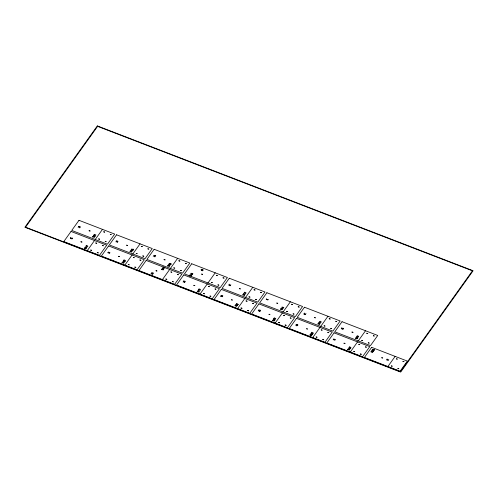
<?xml version="1.0" encoding="UTF-8"?>
<svg xmlns="http://www.w3.org/2000/svg" width="498" height="498" viewBox="0 0 498 498"><rect width="100%" height="100%" fill="white"/><g stroke="black" fill="none" stroke-linecap="round" stroke-linejoin="round"><path stroke-width="0.75" d="M117.055 241.132L116.576 240.777L116.09 241.132L117.777 241.785L117.982 241.493L117.435 241.044L116.843 241.424M79.456 226.665L78.995 226.291L78.51 226.646L80.203 227.3L80.402 227.007L79.861 226.559L79.263 226.939M108.994 252.405L108.508 252.025L108.047 252.38L109.741 253.034L109.946 252.741L109.361 252.287L108.801 252.673M202.2 269.58L201.721 269.188L201.267 269.543L202.954 270.196L203.165 269.885L202.58 269.455L202.014 269.835M296.982 324.684L296.534 324.291L296.049 324.646L297.742 325.3L297.947 324.989L297.325 324.553L296.802 324.939M70.872 237.341C70.131 238.019 72.254 238.828 72.559 237.994M78.074 227.256L78.74 226.995L79.68 227.356L79.767 227.91M71.93 239.04L72.222 238.635M84.579 247.842L86.185 247.948L86.272 248.496M92.653 236.544L93.319 236.282L94.259 236.643L94.346 237.197M86.689 247.238L86.328 247.743L85.158 247.033M94.875 236.625L95.162 236.22M87.268 250.643L94.508 240.509M95.23 239.494L102.476 229.36M117.634 241.984L117.347 242.389L116.507 241.592L115.934 241.847M122.159 262.328L123.765 262.434L123.846 262.981M130.121 251.179L131.727 251.285L131.814 251.832M131.889 250.052L132.555 249.791L132.972 250.214L131.889 250.052L131.354 249.461M124.475 260.765L123.809 261.027L123.386 260.603L124.475 260.765L125.004 261.357M124.27 261.724L123.909 262.228L122.738 261.518M133.252 249.156L132.885 249.66L131.715 248.95M125.029 261.5L125.315 261.089M132.922 250.45L133.215 250.046M124.842 265.129L132.088 254.995M132.81 253.98L140.05 243.846M153.197 256.277L153.863 256.016L154.803 256.377L154.884 256.924M154.909 256.053L155.227 255.611M152.637 273.483L152.948 273.041M152.525 273.807L152.164 274.311L150.994 273.601M161.601 269.101L163.207 269.2L163.294 269.754M163.718 268.49L163.35 269.001L162.18 268.291M164.963 267.42L164.67 267.824L163.83 267.028L163.263 267.283M167.739 265.615L168.405 265.353L169.345 265.714L169.432 266.268M168.461 264.6L168.175 265.004L169.774 265.11L169.862 265.658M169.936 263.878L170.602 263.616L171.019 264.033L169.936 263.878L169.401 263.28M170.534 264.886L170.826 264.475M170.97 264.276L171.262 263.872M162.423 279.615L169.662 269.48M170.391 268.466L177.63 258.331M184.521 281.687L184.839 281.246M189.315 275.575L190.921 275.674L191.008 276.228M184.789 282.154L184.497 282.559L183.662 281.756L183.09 282.017M191.151 274.342L191.817 274.087L192.234 274.504L191.151 274.342L190.616 273.751M191.587 273.738L192.253 273.477L192.67 273.894L191.587 273.738L191.051 273.141M191.425 274.964L191.064 275.475L189.894 274.765M192.184 274.74L192.477 274.336M192.62 274.137L192.907 273.732M202.618 270.844L202.904 270.439M197.351 291.249L198.957 291.349L199.038 291.896M199.088 288.815L198.795 289.22L200.215 289.251L200.489 289.873M200.003 294.1L207.243 283.96M207.965 282.951L215.211 272.817M229.148 284.128C228.395 284.806 230.53 285.622 230.842 284.781M222.027 296.273L222.345 295.831M230.406 285.385L230.113 285.796L229.279 284.993L228.707 285.248M235.143 305.423L235.809 305.168L236.749 305.529L236.836 306.077M242.893 294.579L243.559 294.324L244.499 294.685L244.586 295.233M243.908 293.16L244.574 292.905L245.514 293.266L245.601 293.814M237.365 305.504L237.652 305.1M237.944 304.695L238.231 304.29M237.577 308.579L244.823 298.445M245.545 297.431L252.785 287.296M266.654 298.713C265.92 299.391 268.036 300.201 268.347 299.366M259.682 310.652L259.993 310.217M259.751 311.561L260.037 311.157M272.506 320.214L273.925 320.245L274.199 320.868M273.807 318.39L273.52 318.795L275.126 318.894L275.213 319.448M280.654 308.81L282.26 308.916L282.341 309.463M282.97 307.247L282.304 307.509L281.887 307.092L282.97 307.247L283.505 307.845M282.764 308.206L282.403 308.71L281.233 308.001M274.728 320.295L275.014 319.89M283.524 307.982L283.816 307.577M275.157 323.065L282.397 312.931M283.119 311.916L290.365 301.782M304.34 313.043C303.606 313.728 305.722 314.537 306.033 313.696M297.219 325.356L296.858 325.866L295.688 325.157M305.224 314.157L304.857 314.668L303.687 313.958M310.049 334.749L311.468 334.781L311.742 335.403M311.86 332.216L311.567 332.62L312.987 332.652L313.261 333.274M318.048 323.551L318.714 323.289L319.654 323.65L319.741 324.204M319.062 322.131L320.482 322.162L320.756 322.785M319.498 321.521L320.164 321.26L321.104 321.627L321.191 322.175M312.738 333.33L312.377 333.834L311.206 333.125M312.265 334.83L312.557 334.426M312.732 337.551L319.977 327.416M320.7 326.402L327.939 316.267M333.479 339.337L333.193 339.742L334.612 339.773L334.886 340.395M333.915 338.727C333.174 339.406 335.297 340.221 335.608 339.381M341.883 327.578C341.13 328.219 343.253 329.085 343.576 328.232M341.908 328.885L342.574 328.624L342.998 329.041L341.908 328.885L341.379 328.288M342.941 329.284L343.234 328.873M347.629 349.235L349.229 349.335L349.316 349.882M355.703 337.93L357.116 337.961L357.39 338.584M356.425 336.922L356.132 337.327L357.738 337.426L357.825 337.974M357.296 335.702L357.004 336.106L358.423 336.138L358.697 336.76M349.739 348.625L349.378 349.129L348.208 348.419M350.499 348.401L350.785 347.996M350.312 352.03L357.552 341.896M358.28 340.887L365.52 330.753M371.097 351.544L372.703 351.644L372.79 352.192M372.404 349.721L372.112 350.125L373.531 350.15L373.805 350.773M373.301 349.808L373.961 349.546L374.384 349.963L373.301 349.808L372.765 349.21M373.319 351.625L373.606 351.215M374.334 350.206L374.62 349.795M386.392 359.973L387.058 359.712L387.998 360.079L388.079 360.627M387.114 358.958C386.367 359.643 388.496 360.452 388.807 359.612M387.892 366.516L395.132 356.381M155.756 255.711L153.851 255.362L155.32 256.321M153.477 273.141L151.573 272.792L153.042 273.751M185.368 281.345L183.457 280.997L184.932 281.949M222.874 295.93L220.963 295.582L222.438 296.534M260.522 310.31L258.618 309.961L260.087 310.92M267.912 299.97L266.218 299.323L266.449 299.672M304.739 314.17L305.492 314.456M95.94 234.969L94.247 234.315L94.477 234.664M132.767 249.162L133.514 249.448M244.53 292.625L244.63 292.152L246.18 293.005M358.548 336.965L356.861 336.312L357.091 336.66M93.854 235.199L93.96 234.72L95.504 235.573M282.279 308.212L283.032 308.499M243.516 294.044L243.615 293.571L245.165 294.424M318.67 323.015L318.776 322.536L320.32 323.389M130.744 250.643L130.85 250.17L132.393 251.023M282.198 309.669L280.511 309.015L280.741 309.364M94.203 237.397L92.51 236.749L92.74 237.098M357.247 338.789L355.553 338.136L355.784 338.484M131.671 252.038L129.978 251.384L130.208 251.733M169.283 266.467L167.596 265.814L167.826 266.162M244.443 295.439L242.75 294.785L242.98 295.133M319.598 324.403L317.905 323.75L318.135 324.098M190.939 274.977L191.693 275.263M164.527 268.03L162.834 267.376L163.064 267.725M163.232 268.503L163.985 268.789M163.151 269.953L161.458 269.306L161.688 269.648M372.647 352.397L370.954 351.744L371.184 352.092M109.597 253.233L107.904 252.586L108.134 252.934M296.733 325.368L297.487 325.655M222.295 296.74L220.602 296.086L220.832 296.435M86.291 245.788L86.391 245.309L87.934 246.168M123.865 260.273L123.971 259.794L125.515 260.647M349.335 347.174L349.434 346.701L350.984 347.554M274.143 318.259L274.242 317.78L275.792 318.639M312.252 333.336L313.005 333.629M85.855 246.398L85.955 245.919L87.499 246.771M198.553 289.898L198.652 289.419L200.202 290.278M86.21 247.245L86.957 247.537M123.784 261.73L124.537 262.016M349.254 348.631L350.007 348.924M197.974 290.708L198.073 290.234L199.623 291.087M236.693 306.282L235 305.629L235.23 305.977M152.039 273.813L152.793 274.105M198.895 292.102L197.208 291.448L197.438 291.797M274.049 321.067L272.362 320.419L272.593 320.762M86.123 248.701L84.436 248.048L84.666 248.396M123.703 263.181L122.01 262.533L122.247 262.882M311.592 335.602L309.905 334.949L310.136 335.297M349.173 350.088L347.48 349.434L347.71 349.783M189.172 275.78L189.402 276.122M276.782 303.114L277.784 303.332L276.801 303.058M89.086 230.767L90.088 230.979L89.086 230.767M351.968 332.091L352.97 332.309L351.968 332.091M316.137 337.015L317.133 337.246L316.143 336.984M321.204 329.919L322.206 330.149L321.21 329.894M322.71 339.549L323.719 339.748L322.71 339.549M327.784 332.459L328.786 332.658L327.784 332.459M80.919 241.829L81.921 242.028L80.919 241.829M118.512 256.327L119.508 256.557L118.518 256.302M324.105 325.866L325.101 326.097L324.111 325.841M329.172 318.77L330.168 319L329.172 318.77M330.678 328.4L331.68 328.63L330.697 328.35M335.745 321.31L336.748 321.534L335.764 321.254M165.828 279.079L166.83 279.285L165.828 279.079M170.895 271.983L171.891 272.213L170.914 271.933M172.401 281.613L173.397 281.843L172.408 281.582M177.469 274.516L178.465 274.747L177.475 274.491M248.95 296.895L249.952 297.101L248.95 296.895M254.017 289.805L255.02 290.01L254.017 289.805M255.524 299.429L256.52 299.665L255.53 299.404M260.591 292.338L261.587 292.569L260.597 292.307M156.036 270.781L157.032 271.012L156.042 270.75M353.717 351.495L354.713 351.731L353.729 351.445M358.784 344.404L359.78 344.635L358.79 344.373M360.291 354.034L361.293 354.234L360.291 354.034M365.358 346.938L366.366 347.143L365.358 346.938M391.291 365.98L392.287 366.217L391.31 365.924M396.364 358.884L397.36 359.12L396.371 358.859M397.871 368.514L398.867 368.75L397.877 368.489M402.938 361.417L403.94 361.629L402.938 361.417M381.736 357.769L382.732 358.006L381.742 357.745M231.439 299.84L232.442 300.051L231.446 299.808M201.634 274.13L202.63 274.342L201.64 274.105M164.06 259.645L165.062 259.863L164.06 259.645M211.37 282.41L212.372 282.621L211.376 282.378M216.437 275.313L217.439 275.531L216.449 275.288M217.943 284.943L218.946 285.155L217.956 284.912M223.017 277.847L224.019 278.065L223.017 277.847M343.994 343.209L344.996 343.421L343.994 343.209M240.982 308.038L241.984 308.256L240.982 308.038M246.049 300.941L247.052 301.159L246.049 300.941M247.556 310.571L248.558 310.789L247.556 310.571M252.629 303.481L253.631 303.699L252.635 303.45M361.685 340.339L362.681 340.564L361.685 340.339M366.752 333.249L367.754 333.467L366.752 333.249M368.259 342.873L369.255 343.122L368.277 342.823M373.326 335.783L374.322 336.032L373.351 335.727M269.007 314.313L269.997 314.568L269.026 314.257M306.581 328.798L307.571 329.047L306.6 328.742M90.673 250.102L91.669 250.326L90.68 250.071M95.741 243.005L96.743 243.229L95.741 243.005M97.247 252.635L98.249 252.86L97.247 252.635M102.314 245.539L103.316 245.763L102.314 245.539M203.402 293.552L204.404 293.776L203.402 293.552M208.475 286.456L209.465 286.711L208.494 286.4M209.982 296.086L210.978 296.31L209.988 296.055M215.049 288.989L216.051 289.22L215.061 288.958M98.635 238.953L99.637 239.177L98.635 238.953M103.709 231.856L104.704 232.08L103.709 231.856M105.215 241.486L106.205 241.742L105.234 241.43M110.282 234.39L111.284 234.62L110.288 234.365M126.617 245.209L127.606 245.464L126.635 245.159M128.247 264.581L129.25 264.812L128.266 264.531M133.321 257.485L134.317 257.715L133.327 257.46M134.827 267.115L135.823 267.345L134.827 267.115M139.894 260.018L140.89 260.249L139.894 260.018M314.493 317.624L315.489 317.855L314.499 317.593M136.215 253.432L137.211 253.663L136.222 253.407M141.283 246.336L142.285 246.566L141.283 246.336M142.789 255.966L143.791 256.196L142.789 255.966M147.862 248.869L148.858 249.106L147.881 248.819M239.339 288.653L240.335 288.89L239.339 288.653M193.815 285.323L194.811 285.559L193.815 285.323M278.563 322.511L279.559 322.754L278.563 322.511M283.63 315.415L284.626 315.657L283.63 315.415M285.136 325.045L286.132 325.287L285.136 325.045M290.209 317.954L291.206 318.191L290.216 317.923M173.796 267.912L174.792 268.154L173.802 267.88M178.863 260.815L179.859 261.058L178.863 260.815M180.369 270.445L181.365 270.688L180.369 270.445M185.443 263.349L186.439 263.591L185.461 263.299M286.531 311.362L287.527 311.605L286.537 311.331M291.598 304.266L292.594 304.515L291.598 304.266M293.104 313.896L294.1 314.138L293.117 313.865M298.178 306.799L299.167 307.048L298.178 306.799M97.322 125.907L24.9 227.256L400.678 372.093L473.1 270.744L97.322 125.907M97.608 126.343L25.554 227.181L400.392 371.657L472.446 270.819L97.608 126.343M71.021 231.458L63.781 241.592L99.482 255.356L106.721 245.215L71.021 231.458M78.989 220.309L71.743 230.443L107.444 244.207L114.689 234.072L78.989 220.309M70.442 238.1L71.955 238.685L70.442 238.1M93.381 235.685L94.9 236.264L93.381 235.685M108.601 245.944L101.355 256.078L137.056 269.835L144.302 259.701L108.601 245.944M116.563 234.795L109.323 244.929L145.024 258.686L152.264 248.552L116.563 234.795M146.175 260.429L138.936 270.563L174.636 284.321L181.876 274.186L146.175 260.429M154.143 249.28L146.904 259.414L182.598 273.172L189.844 263.037L154.143 249.28M169.046 263.94L170.559 264.525L169.046 263.94M183.756 274.908L176.516 285.043L212.21 298.806L219.456 288.672L183.756 274.908M191.724 263.759L184.478 273.894L220.178 287.657L227.418 277.523L191.724 263.759M201.124 269.897L202.636 270.482L201.124 269.897M221.336 289.394L214.09 299.528L249.791 313.286L257.03 303.151L221.336 289.394M229.298 278.245L222.058 288.379L257.759 302.143L264.998 292.009L229.298 278.245M235.878 304.564L237.39 305.15L235.878 304.564M236.457 303.755L237.969 304.334L236.457 303.755M258.91 303.88L251.671 314.014L287.371 327.771L294.611 317.637L258.91 303.88M266.878 292.731L259.639 302.865L295.333 316.622L302.579 306.488L266.878 292.731M258.257 310.621L259.775 311.206L258.257 310.621M273.234 319.349L274.747 319.934L273.234 319.349M296.491 318.359L289.251 328.499L324.945 342.257L332.191 332.122L296.491 318.359M304.459 307.216L297.213 317.351L332.913 331.108L340.153 320.973L304.459 307.216M310.777 333.884L312.29 334.469L310.777 333.884M334.071 332.845L326.825 342.979L362.525 356.742L369.765 346.608L334.071 332.845M342.033 321.696L334.793 331.83L370.493 345.593L377.733 335.459L342.033 321.696M349.005 347.461L350.524 348.04L349.005 347.461M371.645 347.33L364.405 357.464L400.106 371.222L407.345 361.087L371.645 347.33M371.825 350.679L373.338 351.264L371.825 350.679"/></g></svg>
